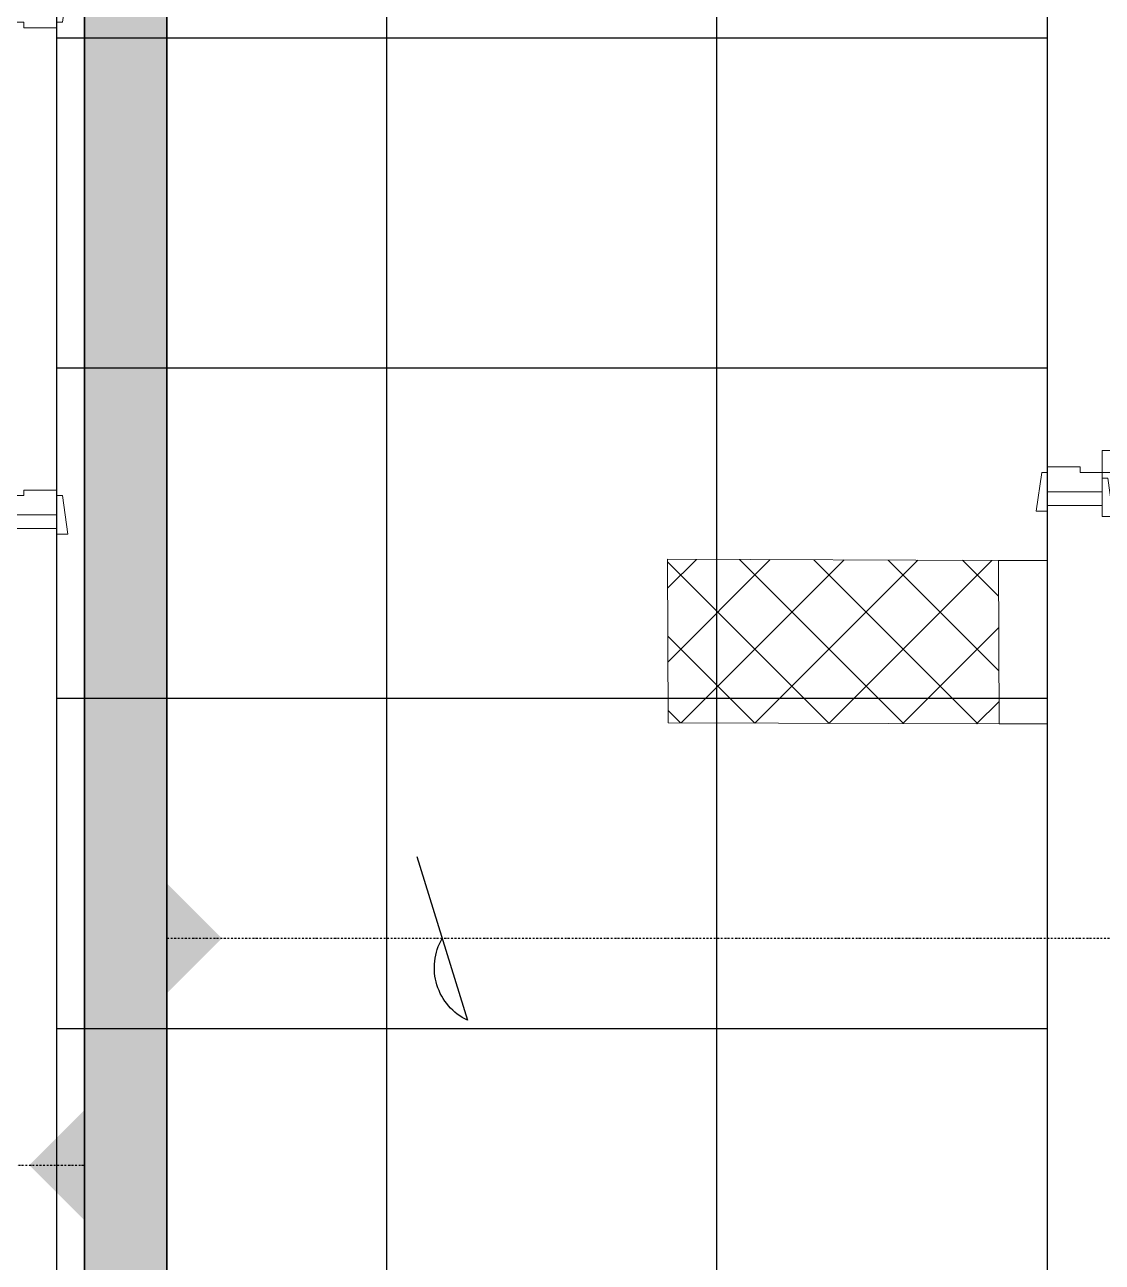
# Model space of a CAD drawing. Extents: x -560814 to 57327, y -29287 to 19916.
# Drawn here: x 33018 to 34976, y -6835 to -4586 of the extents above; entities that cross this region are included whole.
import ezdxf

# ---------------------------------------------------------------- set-up
doc = ezdxf.new("R2010")
doc.units = 0
doc.header["$LTSCALE"] = 0.25
doc.linetypes.add('DASHDOT', pattern=[25.4, 12.7, -6.35, 0, -6.35])
for name, color, linetype in [('0 @ 50', 7, 'Continuous'), ('01-First Floor$0$FALSE CEILING', 251, 'Continuous'), ('T-WIRE', 140, 'Continuous')]:
    doc.layers.add(name, color=color, linetype=linetype)
for name, color, linetype, lineweight in [('01-First Floor$0$C-HYDR-CTCH', 251, 'Continuous', 5), ('01-First Floor$0$Hatch', 252, 'Continuous', 5), ('01-First Floor$0$Walls', 251, 'Continuous', 5), ('01-First Floor$0$Wooden Joinery', 251, 'Continuous', 5), ('E-LITE-CLNG-CNDT', 6, 'DASHDOT', 35), ('T-CABL-TRAY', 60, 'Continuous', 35), ('T-DATA-CLNG-COND', 51, 'DASHDOT', 25), ('T-DATA-CLNG-COND @ 100', 51, 'DASHDOT', 25)]:
    doc.layers.add(name, color=color, linetype=linetype, lineweight=lineweight)

# ---------------------------------------------------------------- blocks, each defined once
blk = doc.blocks.new('01-First Floor$0$A$C72370EFE')
at = {"layer": '01-First Floor$0$Wooden Joinery'}
for p, q in [((-0.01, -0.04), (-0.02, -0.04)), ((-0.01, -0.03), (-0.01, -0.07)), ((0, -0.03), (-0.01, -0.03)), ((0.04, -0.03), (0.05, -0.03)), ((0.05, -0.03), (0.05, -0.07)), ((0.05, -0.04), (0.06, -0.04)), ((-0.01, -0.06), (-0.02, -0.06)), ((0.05, -0.06), (0.06, -0.06)), ((-0.05, -0.07), (-0.05, -0.16)), ((-0.03, -0.07), (-0.03, -0.16)), ((0, -0.07), (-0.01, -0.07)), ((0.04, -0.07), (0.05, -0.07)), ((0.07, -0.07), (0.07, -0.16)), ((0.09, -0.07), (0.09, -0.16)), ((-0.01, -0.17), (-0.02, -0.17)), ((-0.01, -0.17), (-0.01, -0.19)), ((0.05, -0.17), (0.06, -0.17)), ((0.05, -0.17), (0.05, -0.19)), ((-0.01, -0.19), (-0.02, -0.19)), ((0.05, -0.19), (0.06, -0.19))]:
    blk.add_line(p, q, dxfattribs=at)
for centre, radius, start, end in [((-0.02, -0.07), 0.03, 90, 180), ((0.06, -0.07), 0.03, 0, 90), ((-0.02, -0.07), 0.01, 90, 180), ((0.06, -0.07), 0.01, 0, 90), ((-0.02, -0.16), 0.03, 180, 270), ((-0.02, -0.16), 0.01, 180, 270), ((0.06, -0.16), 0.01, 270, 0), ((0.06, -0.16), 0.03, 270, 0)]:
    blk.add_arc(centre, radius, start, end, dxfattribs=at)
blk = doc.blocks.new('01-First Floor$0$A$C5DAD61B4')
at = {"layer": '01-First Floor$0$Wooden Joinery'}
for points in [[(80, 959.1), (80, 969.1), (10, 979.1), (10, 959.1)], [(940, 959.1), (940, 969.1), (1010, 979.1), (1010, 959.1)], [(70, 859.1), (70, 849.1), (0, 839.1), (0, 859.1)], [(120, 859.1), (120, 0), (80, 0), (80, 859.1)], [(950, 859.1), (950, 849.1), (1020, 839.1), (1020, 859.1)]]:
    blk.add_lwpolyline(points, close=True, dxfattribs=at)
for points in [[(45, 859.1), (45, 959.1), (20, 959.1), (20, 859.1), (45, 859.1)], [(45, 859.1), (80, 859.1), (80, 899.1), (90, 899.1), (90, 959.1), (45, 959.1), (45, 859.1)], [(975, 859.1), (940, 859.1), (940, 899.1), (930, 899.1), (930, 959.1), (975, 959.1), (975, 859.1)], [(975, 859.1), (975, 959.1), (1000, 959.1), (1000, 859.1), (975, 859.1)]]:
    blk.add_lwpolyline(points, dxfattribs=at)
blk.add_arc((80, 859.1), 860, 272.666, 0, dxfattribs=at)
at = {"layer": '01-First Floor$0$Wooden Joinery', "xscale": 999.9999999998854, "yscale": 999.9999999998854, "zscale": 999.9999999998854, "rotation": 180}
blk.add_blockref('01-First Floor$0$A$C72370EFE', (120, 0), dxfattribs=at)
blk = doc.blocks.new('01-First Floor')
at = {"layer": '01-First Floor$0$Hatch'}
h = blk.add_hatch(dxfattribs=at)
h.set_pattern_fill('ANSI37', color=256, scale=30)
h.set_pattern_definition([(45, (-1823.345, -13062.25), (-67.35192, 67.35192), []), (135, (-1823.345, -13062.25), (-67.35192, -67.35192), [])])
h.paths.add_polyline_path([(49129.3, 8855.6), (48525.4, 8847.5), (48529.3, 8559.1), (49133.2, 8567.2)])
h.paths.add_polyline_path([(41968.6, 8847.9), (41385, 8842.5), (41365.1, 8551.1), (41948.6, 8556.5)])
h.paths.add_polyline_path([(27591.6, 8840.5), (26992.5, 8836.4), (26986.8, 8543.4), (27585.9, 8547.5)])
h.paths.add_polyline_path([(34776.8, 8842.7), (34175.6, 8835.2), (34167.4, 8549.5), (34768.6, 8557)])
h.paths.add_polyline_path([(20372.4, 8849.8), (19765.9, 8827.9), (19780.4, 8535.4), (20386.9, 8557.2)])
h.paths.add_polyline_path([(13635.8, 8839.4), (12413.8, 8863.3), (12407.4, 8567.2), (13629.3, 8543.3)])
h.paths.add_polyline_path([(13649.8, 1639.3), (12434.8, 1623.6), (12421.4, 1331.2), (13636.4, 1346.9)])
h.paths.add_polyline_path([(13623.8, -5553.9), (12420.7, -5569.8), (12415, -5862.9), (13618.1, -5846.9)])
h.paths.add_polyline_path([(13642.3, -12752.6), (12445.6, -12764), (12448.4, -13058.5), (13645.1, -13047)])
h.paths.add_polyline_path([(6007.3, -12750.5), (5403.7, -12754.2), (5414.4, -13039.6), (6017.9, -13035.9)])
h.paths.add_polyline_path([(5991.8, -5552.5), (5395, -5550.9), (5394.9, -5852.1), (5991.7, -5853.6)])
h.paths.add_polyline_path([(6001.7, 1637.1), (5382.4, 1638.3), (5371.8, 1335.4), (5991.1, 1334.1)])
h.paths.add_polyline_path([(5978.4, 8816.5), (5377.7, 8830.9), (5374.1, 8541.3), (5974.8, 8526.8)])
h.paths.add_polyline_path([(-1220.7, 8814.6), (-1823.3, 8837.3), (-1821.5, 8549), (-1218.8, 8526.3)])
h.paths.add_polyline_path([(-1213, -5563.7), (-1815, -5570.7), (-1811.6, -5862.3), (-1209.6, -5855.3)])
h.paths.add_polyline_path([(-1195.5, -12758.3), (-1793.9, -12759.3), (-1789, -13060), (-1190.6, -13059)])
h.paths.add_polyline_path([(20391.2, -12745), (19785.5, -12758), (19791.3, -13059.2), (20396.9, -13046.2)])
h.paths.add_polyline_path([(20384.7, -5552.6), (19790.3, -5570.1), (19792.4, -5866.7), (20386.8, -5849.1)])
h.paths.add_polyline_path([(20376, 1655.5), (19777, 1647.8), (19781.1, 1347.6), (20380, 1355.3)])
h.paths.add_polyline_path([(27576.3, 1640.2), (26974.4, 1644.9), (26978.6, 1352.8), (27580.6, 1348.1)])
h.paths.add_polyline_path([(27580.1, -5542.5), (26976.2, -5560), (26989.7, -5860.1), (27589.8, -5839.1)])
h.paths.add_polyline_path([(27596.2, -12758.5), (26992.3, -12751.9), (26990, -13037.6), (27593.8, -13044.2)])
h.paths.add_polyline_path([(34794.7, -12748), (34197.4, -12762.6), (34206.4, -13062.3), (34803.7, -13047.7)])
h.paths.add_polyline_path([(34787.4, -5559.7), (34186.1, -5557.7), (34187.2, -5855), (34788.5, -5856.9)])
h.paths.add_polyline_path([(34750.9, 1644.2), (34170.1, 1648.9), (34189.8, 1359), (34770.6, 1354.3)])
h.paths.add_polyline_path([(41954.3, 1643.4), (41356.7, 1657.2), (41358.7, 1365.3), (41956.3, 1351.5)])
h.paths.add_polyline_path([(41955.3, -5555.1), (41386.9, -5562.7), (41388.7, -5856.9), (41957.1, -5849.3)])
h.paths.add_polyline_path([(41992.3, -12752.3), (41387.1, -12754.9), (41388.4, -13059.5), (41993.7, -13056.8)])
h.paths.add_polyline_path([(49166.6, -12752.8), (48578.6, -12736.7), (48565.4, -13043.9), (49153.3, -13060)])
h.paths.add_polyline_path([(49150.8, -5553.4), (48547.6, -5552.3), (48545.6, -5848.8), (49148.8, -5849.9)])
at = {"layer": '01-First Floor$0$C-HYDR-CTCH', "elevation": 0, "flags": 128}
blk.add_lwpolyline([(34186.1, -5557.7), (34187.2, -5855), (34788.5, -5856.9), (34787.4, -5559.7), (34186.1, -5557.7)], dxfattribs=at)
at = {"layer": '01-First Floor$0$FALSE CEILING', "linetype": 'Continuous'}
for p, q in [((33676, -12830), (33676, -2710)), ((34274.3, -12760.7, 0), (34276, -2710)), ((33076, -4610), (34876, -4610)), ((33076, -5210), (34876, -5210)), ((33076, -5810), (34876, -5810)), ((33076, -6410), (34876, -6410))]:
    blk.add_line(p, q, dxfattribs=at)
at = {"layer": '01-First Floor$0$FALSE CEILING'}
blk.add_lwpolyline([(34199.4, -12830), (33076, -12830), (33076, -2710), (34876, -2710), (34876, -12830), (34797.1, -12830)], dxfattribs=at)
at = {"layer": '01-First Floor$0$Walls'}
for p, q in [((34876, -5460), (34876, -5560)), ((34876, -5460), (34976, -5460)), ((32976, -5501.8), (33076, -5501.8)), ((33076, -5501.8), (33076, -8830)), ((34787.4, -5560), (34876, -5560)), ((34788.5, -5856.9, 0), (34876, -5856.9, 0)), ((34876, -5856.9), (34876, -8970))]:
    blk.add_line(p, q, dxfattribs=at)
at = {"layer": '01-First Floor$0$Wooden Joinery'}
for p, rotation in [((35835.1, -5480), 90), ((32116.9, -4501.8), 270)]:
    blk.add_blockref('01-First Floor$0$A$C5DAD61B4', p, dxfattribs=dict(at, rotation=rotation))
blk = doc.blocks.new('*U129')
at = {"lineweight": 0}
h = blk.add_hatch(dxfattribs=at)
h.set_pattern_fill('HEX', color=253, scale=8, angle=180, style=0)
h.set_pattern_definition([(180, (-16914.8, -2e-10), (6e-13, -43.99409), [25.4, -50.8]), (300, (-16914.8, -2e-10), (38.1, 21.99705), [25.4, -50.8]), (240, (-16940.2, -2e-10), (38.1, -21.99705), [25.4, -50.8])])
h.paths.add_polyline_path([(-9431.4, 150), (-9431.4, 0), (0, 0), (0, 150)])
at = {"color": 0}
for p, q in [((0, 150), (-9431.4, 150)), ((0, 0), (-9431.4, 0))]:
    blk.add_line(p, q, dxfattribs=at)
blk = doc.blocks.new('*U102')
blk.add_hatch(color=256).paths.add_polyline_path([(-1, 0), (0, -1), (1, 0)])
blk = doc.blocks.new('*U131')
blk.add_hatch(color=256).paths.add_polyline_path([(1, 0), (0, 1), (-1, 0)])
blk = doc.blocks.new('W-TEL')
blk.add_line((-66, -212.7), (66, 212.7))
blk.add_arc((130.7, 76), 151.2, 115.3301, 210.179)
blk = doc.blocks.new('*U106')
at = {"layer": 'T-WIRE', "xscale": -0.006999999999825377, "yscale": 0.006999999999970897, "zscale": 0.006999999999999999}
blk.add_blockref('W-TEL', (0, 0), dxfattribs=at)

msp = doc.modelspace()

# ---------------------------------------------------------------- linework, layer by layer
at = {"layer": 'T-DATA-CLNG-COND', "elevation": -0.1}
msp.add_lwpolyline([(38181.7, -6246.5), (33276, -6246.5)], dxfattribs=at)
at = {"layer": 'T-DATA-CLNG-COND'}
msp.add_lwpolyline([(30800.1, -6658.4), (33126, -6658.4)], dxfattribs=at)

# ---------------------------------------------------------------- block references
at = {"layer": '0 @ 50', "xscale": 100, "yscale": 100, "zscale": 100, "rotation": 180}
msp.add_blockref('*U106', (33776.4, -6246.5, -0.1), dxfattribs=at)
at = {"layer": 'E-LITE-CLNG-CNDT'}
msp.add_blockref('01-First Floor', (0, 0), dxfattribs=at)
at = {"layer": 'T-CABL-TRAY', "linetype": 'Continuous', "xscale": -1, "rotation": 270}
msp.add_blockref('*U129', (33126, -2710), dxfattribs=at)
at = {"layer": 'T-DATA-CLNG-COND @ 100', "xscale": -100, "yscale": 100, "zscale": 100, "rotation": 90.00000000001782}
for name, p in [('*U102', (33276, -6246.5, -0.1)), ('*U131', (33126, -6658.4))]:
    msp.add_blockref(name, p, dxfattribs=at)

doc.saveas('drawing.dxf')
